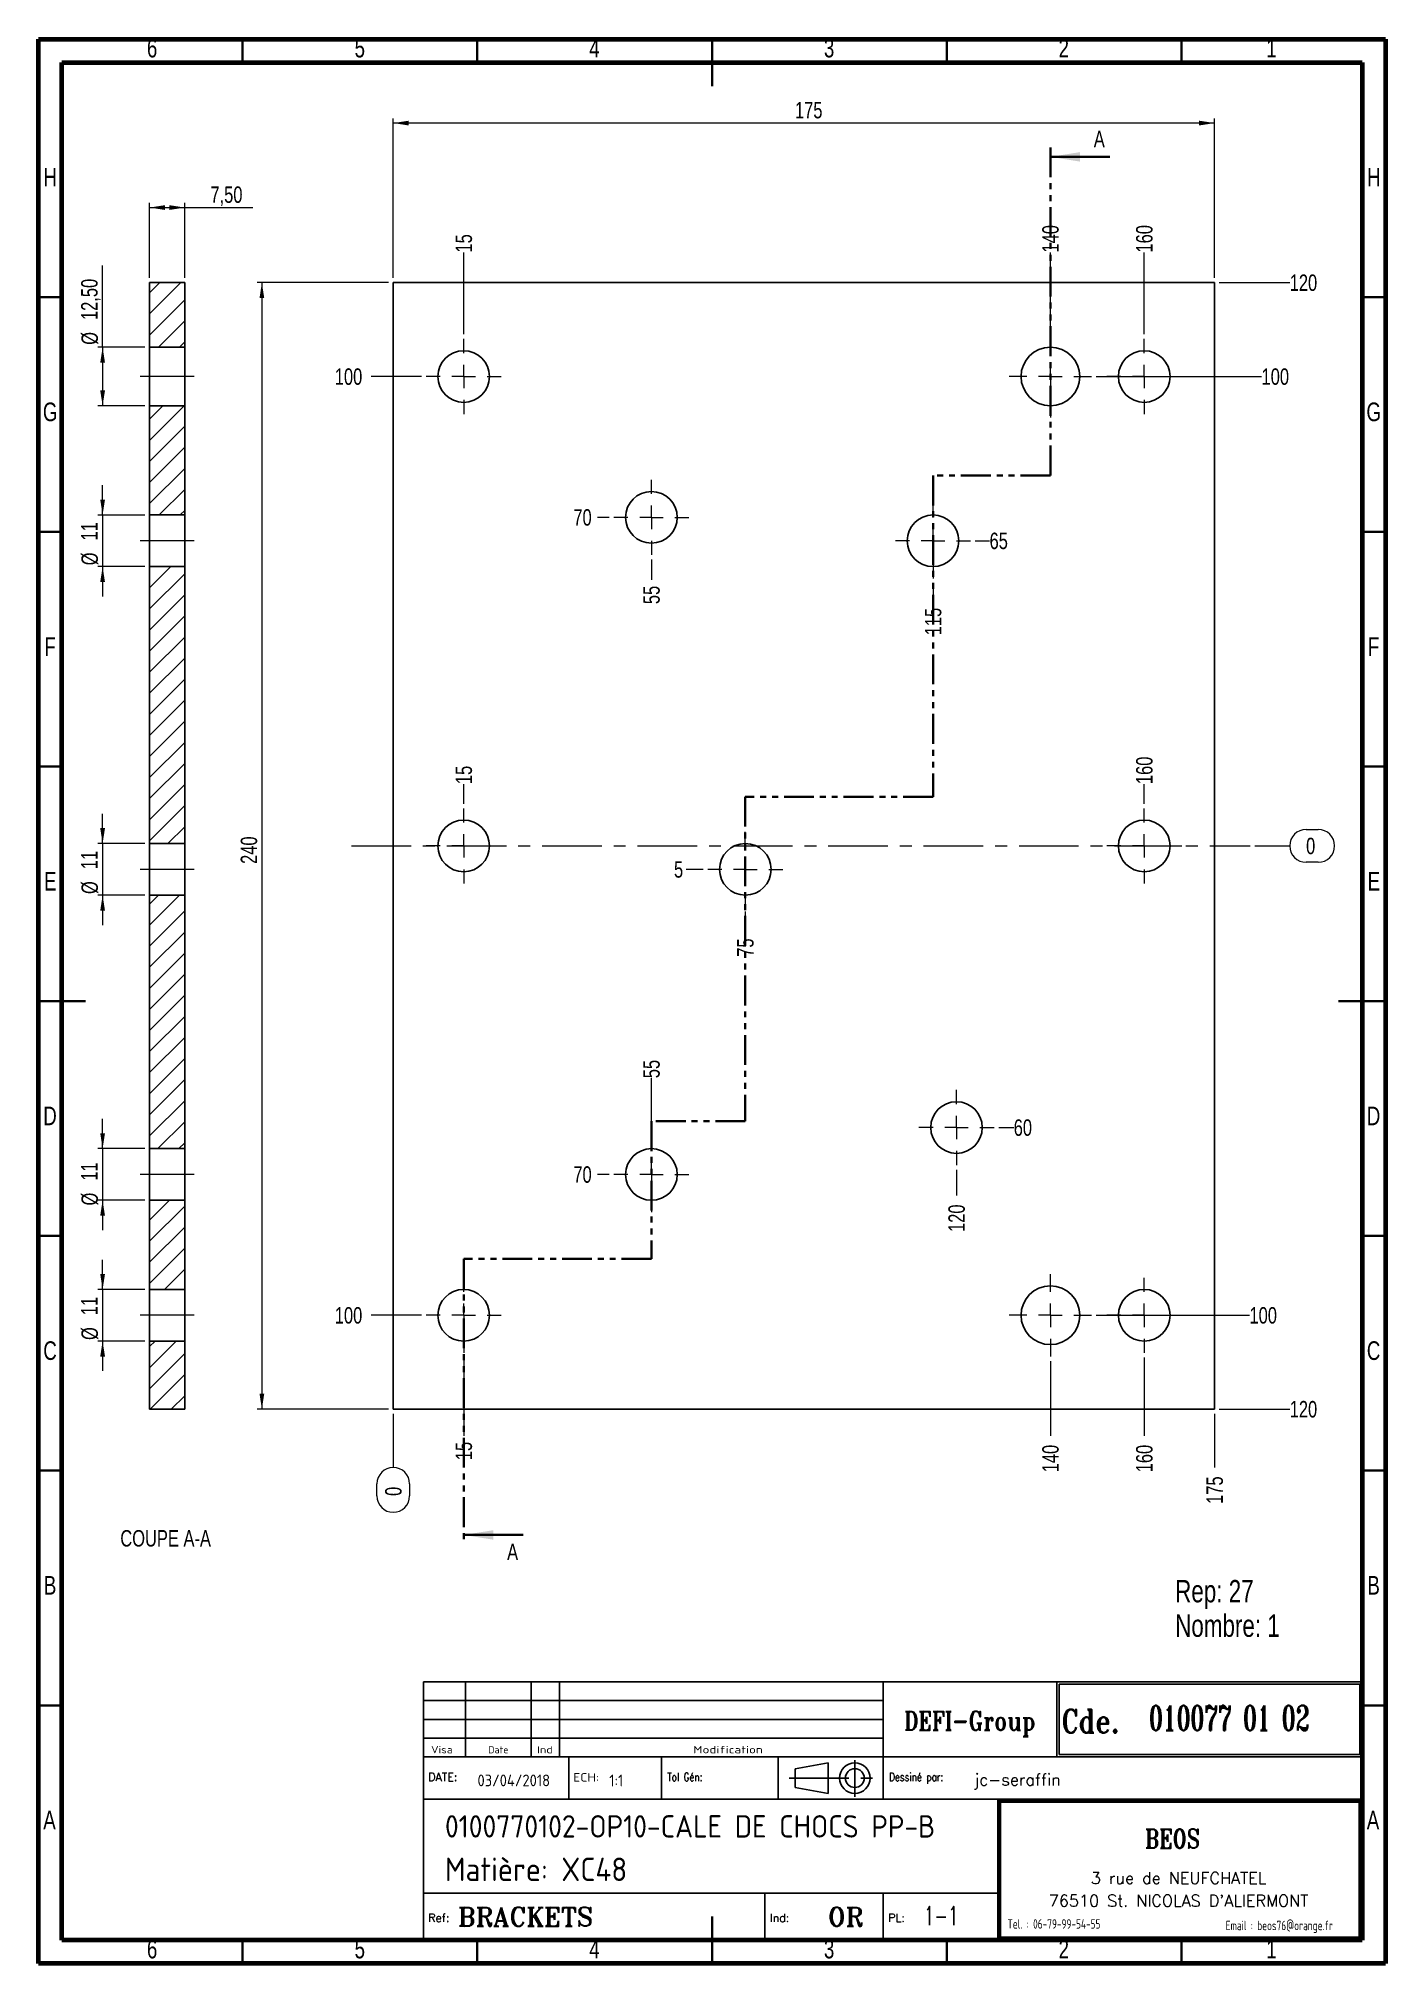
# Model space of a CAD drawing. Header units: millimetres. Extents: x 5 to 292, y 5 to 415.
import ezdxf

# ---------------------------------------------------------------- set-up
doc = ezdxf.new("R2010")
doc.units = ezdxf.units.MM
doc.linetypes.add('CENTERX2', pattern=[20.32, 12.7, -2.54, 2.54, -2.54])
doc.linetypes.add('PHANTOM', pattern=[12.7, 6.35, -1.27, 1.27, -1.27, 1.27, -1.27])
doc.layers.add('DIMENSIONS', color=176, linetype='Continuous')
doc.styles.add('SLDTEXTSTYLE0', font='ISOCP')
doc.styles.add('SLDTEXTSTYLE1', font='ROMANT', dxfattribs={"width": 0.8})
doc.styles.add('SLDTEXTSTYLE10', font='ISOCP', dxfattribs={"width": 1.385904})
doc.styles.add('SLDTEXTSTYLE11', font='ISOCP', dxfattribs={"width": 1.246461})
doc.styles.add('SLDTEXTSTYLE12', font='ROMAND')
doc.styles.add('SLDTEXTSTYLE13', font='TXT', dxfattribs={"width": 0.75})
doc.styles.add('SLDTEXTSTYLE2', font='ISOCP', dxfattribs={"width": 0.8})
doc.styles.add('SLDTEXTSTYLE3', font='ROMANS', dxfattribs={"width": 0.8})
doc.styles.add('SLDTEXTSTYLE4', font='ROMANT')
doc.styles.add('SLDTEXTSTYLE5', font='ROMANS')
doc.styles.add('SLDTEXTSTYLE6', font='ROMANT', dxfattribs={"width": 0.65})
doc.styles.add('SLDTEXTSTYLE7', font='ISOCP', dxfattribs={"width": 1.446157})
doc.styles.add('SLDTEXTSTYLE8', font='ISOCP', dxfattribs={"width": 1.294402})
doc.styles.add('SLDTEXTSTYLE9', font='ISOCP', dxfattribs={"width": 1.147311})
doc.dimstyles.new('SLDDIMSTYLE0', dxfattribs={"dimtxt": 3.5, "dimasz": 3.302, "dimexe": 0, "dimexo": 0.0625, "dimgap": 0.875, "dimtad": 0, "dimtih": 1, "dimtoh": 1, "dimdec": 0, "dimrnd": 1e-09, "dimdsep": 46, "dimtxsty": 'SLDTEXTSTYLE13', "dimblk1": 'NONE', "dimblk2": 'NONE', "dimsah": 1, "dimcen": 0.09, "dimadec": 0, "dimazin": 2, "dimtfac": 1, "dimtdec": 0, "dimtofl": 0, "dimtmove": 0, "dimatfit": 3, "dimldrblk": 'NONE', "dimfxl": 1, "dimfrac": 2, "dimtolj": 1, "dimtzin": 12, "dimarcsym": 0})
doc.dimstyles.new('SLDDIMSTYLE1', dxfattribs={"dimtxt": 3.5, "dimasz": 3.302, "dimexe": 0, "dimexo": 0.0625, "dimgap": 0.875, "dimtad": 0, "dimtih": 1, "dimtoh": 1, "dimrnd": 1e-09, "dimzin": 12, "dimdsep": 46, "dimtxsty": 'SLDTEXTSTYLE13', "dimblk1": 'NONE', "dimblk2": 'NONE', "dimsah": 1, "dimcen": 0.09, "dimadec": 0, "dimazin": 3, "dimtfac": 1, "dimtofl": 0, "dimtmove": 0, "dimatfit": 3, "dimldrblk": 'NONE', "dimfxl": 1, "dimfrac": 2, "dimtolj": 1, "dimtzin": 12, "dimarcsym": 0})
doc.dimstyles.new('SLDDIMSTYLE2', dxfattribs={"dimtxt": 3.5, "dimasz": 3.302, "dimexe": 0, "dimexo": 0.0625, "dimgap": 0.875, "dimtad": 1, "dimrnd": 1e-09, "dimzin": 12, "dimdsep": 46, "dimtxsty": 'SLDTEXTSTYLE13', "dimsah": 1, "dimcen": 0.09, "dimadec": 0, "dimazin": 3, "dimtfac": 1, "dimtofl": 0, "dimtmove": 0, "dimatfit": 3, "dimfxl": 1, "dimfrac": 2, "dimtolj": 1, "dimtzin": 12, "dimarcsym": 0})
doc.dimstyles.new('SLDDIMSTYLE3', dxfattribs={"dimtxt": 3.5, "dimasz": 3.302, "dimexe": 0, "dimexo": 0.0625, "dimgap": 0.875, "dimtad": 1, "dimrnd": 1e-09, "dimzin": 12, "dimdsep": 46, "dimtxsty": 'SLDTEXTSTYLE13', "dimsah": 1, "dimcen": 0.09, "dimadec": 0, "dimazin": 3, "dimtfac": 1, "dimtmove": 0, "dimatfit": 0, "dimfxl": 1, "dimfrac": 2, "dimtolj": 1, "dimtzin": 12, "dimarcsym": 0})

# ---------------------------------------------------------------- blocks, each defined once
blk = doc.blocks.new('SW_NOTE_0')
at = {"color": 0, "linetype": 'Continuous', "lineweight": 0, "char_height": 4.763, "attachment_point": 1, "style": 'SLDTEXTSTYLE13'}
for s, insert in [('Rep: 27', (0, 6.14)), ('Nombre: 1', (0, -1.21))]:
    blk.add_mtext(s, dxfattribs=dict(at, insert=insert))
blk = doc.blocks.new('_D')
at = {"color": 7, "linetype": 'Continuous', "lineweight": 18}
for p, q in [((275.08, 246.59), (277.67, 246.59)), ((264.19, 243.1), (271.59, 243.1)), ((277.67, 239.61), (275.08, 239.61))]:
    blk.add_line(p, q, dxfattribs=at)
for centre, start, end in [((275.08, 243.1), 90, 270), ((277.67, 243.1), 270, 90)]:
    blk.add_arc(centre, 3.49, start, end, dxfattribs=at)
at = {"color": 7, "linetype": 'Continuous', "lineweight": 18, "insert": (275.08, 244.84), "char_height": 3.5, "attachment_point": 1, "style": 'SLDTEXTSTYLE13'}
blk.add_mtext('0', dxfattribs=at)
blk = doc.blocks.new('_None')
blk = doc.blocks.new('_D_1')
at = {"color": 7, "linetype": 'Continuous', "lineweight": 18}
blk.add_line((146.59, 238.1), (142.99, 238.1), dxfattribs=at)
at = {"color": 7, "linetype": 'Continuous', "lineweight": 18, "insert": (140.4, 239.84), "char_height": 3.5, "attachment_point": 1, "style": 'SLDTEXTSTYLE13'}
blk.add_mtext('5', dxfattribs=at)
blk = doc.blocks.new('_D_2')
at = {"color": 7, "linetype": 'Continuous', "lineweight": 18}
blk.add_line((209.59, 183.1), (212.78, 183.1), dxfattribs=at)
at = {"color": 7, "linetype": 'Continuous', "lineweight": 18, "insert": (212.78, 184.84), "char_height": 3.5, "attachment_point": 1, "style": 'SLDTEXTSTYLE13'}
blk.add_mtext('60', dxfattribs=at)
blk = doc.blocks.new('_D_3')
at = {"color": 7, "linetype": 'Continuous', "lineweight": 18}
blk.add_line((126.59, 173.1), (124.13, 173.1), dxfattribs=at)
at = {"color": 7, "linetype": 'Continuous', "lineweight": 18, "insert": (118.96, 174.84), "char_height": 3.5, "attachment_point": 1, "style": 'SLDTEXTSTYLE13'}
blk.add_mtext('70', dxfattribs=at)
blk = doc.blocks.new('_D_4')
at = {"color": 7, "linetype": 'Continuous', "lineweight": 18}
blk.add_line((230.34, 143.1), (263.02, 143.1), dxfattribs=at)
at = {"color": 7, "linetype": 'Continuous', "lineweight": 18, "insert": (263.02, 144.84), "char_height": 3.5, "attachment_point": 1, "style": 'SLDTEXTSTYLE13'}
blk.add_mtext('100', dxfattribs=at)
blk = doc.blocks.new('_D_5')
at = {"color": 7, "linetype": 'Continuous', "lineweight": 18}
blk.add_line((86.59, 143.1), (75.89, 143.1), dxfattribs=at)
at = {"color": 7, "linetype": 'Continuous', "lineweight": 18, "insert": (68.13, 144.84), "char_height": 3.5, "attachment_point": 1, "style": 'SLDTEXTSTYLE13'}
blk.add_mtext('100', dxfattribs=at)
blk = doc.blocks.new('_D_6')
at = {"color": 7, "linetype": 'Continuous', "lineweight": 18}
blk.add_line((256.59, 123.1), (271.59, 123.1), dxfattribs=at)
at = {"color": 7, "linetype": 'Continuous', "lineweight": 18, "insert": (271.59, 124.84), "char_height": 3.5, "attachment_point": 1, "style": 'SLDTEXTSTYLE13'}
blk.add_mtext('120', dxfattribs=at)
blk = doc.blocks.new('_D_7')
at = {"color": 7, "linetype": 'Continuous', "lineweight": 18}
blk.add_line((204.59, 308.1), (207.64, 308.1), dxfattribs=at)
at = {"color": 7, "linetype": 'Continuous', "lineweight": 18, "insert": (207.64, 309.84), "char_height": 3.5, "attachment_point": 1, "style": 'SLDTEXTSTYLE13'}
blk.add_mtext('65', dxfattribs=at)
blk = doc.blocks.new('_D_8')
at = {"color": 7, "linetype": 'Continuous', "lineweight": 18}
blk.add_line((126.59, 313.1), (124.13, 313.1), dxfattribs=at)
at = {"color": 7, "linetype": 'Continuous', "lineweight": 18, "insert": (118.96, 314.84), "char_height": 3.5, "attachment_point": 1, "style": 'SLDTEXTSTYLE13'}
blk.add_mtext('70', dxfattribs=at)
blk = doc.blocks.new('_D_9')
at = {"color": 7, "linetype": 'Continuous', "lineweight": 18}
blk.add_line((86.59, 343.1), (75.89, 343.1), dxfattribs=at)
at = {"color": 7, "linetype": 'Continuous', "lineweight": 18, "insert": (68.13, 344.84), "char_height": 3.5, "attachment_point": 1, "style": 'SLDTEXTSTYLE13'}
blk.add_mtext('100', dxfattribs=at)
blk = doc.blocks.new('_D_10')
at = {"color": 7, "linetype": 'Continuous', "lineweight": 18}
blk.add_line((230.34, 343.1), (265.59, 343.1), dxfattribs=at)
at = {"color": 7, "linetype": 'Continuous', "lineweight": 18, "insert": (265.59, 344.84), "char_height": 3.5, "attachment_point": 1, "style": 'SLDTEXTSTYLE13'}
blk.add_mtext('100', dxfattribs=at)
blk = doc.blocks.new('_D_11')
at = {"color": 7, "linetype": 'Continuous', "lineweight": 18}
blk.add_line((256.59, 363.1), (271.59, 363.1), dxfattribs=at)
at = {"color": 7, "linetype": 'Continuous', "lineweight": 18, "insert": (271.59, 364.84), "char_height": 3.5, "attachment_point": 1, "style": 'SLDTEXTSTYLE13'}
blk.add_mtext('120', dxfattribs=at)
blk = doc.blocks.new('_D_12')
at = {"color": 7, "linetype": 'Continuous', "lineweight": 18}
for p, q in [((80.59, 122.1), (80.59, 110.68)), ((77.11, 104.61), (77.11, 107.19)), ((84.08, 107.19), (84.08, 104.61))]:
    blk.add_line(p, q, dxfattribs=at)
for centre, start, end in [((80.59, 107.19), 0, 180), ((80.59, 104.61), 180, 0)]:
    blk.add_arc(centre, 3.49, start, end, dxfattribs=at)
at = {"color": 7, "linetype": 'Continuous', "lineweight": 18, "insert": (78.86, 104.61), "char_height": 3.5, "attachment_point": 1, "rotation": 90, "style": 'SLDTEXTSTYLE13'}
blk.add_mtext('0', dxfattribs=at)
blk = doc.blocks.new('_D_13')
at = {"color": 7, "linetype": 'Continuous', "lineweight": 18}
blk.add_line((95.59, 134.1), (95.59, 117.4), dxfattribs=at)
at = {"color": 7, "linetype": 'Continuous', "lineweight": 18, "insert": (93.86, 112.23), "char_height": 3.5, "attachment_point": 1, "rotation": 90, "style": 'SLDTEXTSTYLE13'}
blk.add_mtext('15', dxfattribs=at)
blk = doc.blocks.new('_D_14')
at = {"color": 7, "linetype": 'Continuous', "lineweight": 18}
blk.add_line((95.59, 252.1), (95.59, 256.27), dxfattribs=at)
at = {"color": 7, "linetype": 'Continuous', "lineweight": 18, "insert": (93.86, 256.27), "char_height": 3.5, "attachment_point": 1, "rotation": 90, "style": 'SLDTEXTSTYLE13'}
blk.add_mtext('15', dxfattribs=at)
blk = doc.blocks.new('_D_15')
at = {"color": 7, "linetype": 'Continuous', "lineweight": 18}
blk.add_line((95.59, 352.1), (95.59, 369.52), dxfattribs=at)
at = {"color": 7, "linetype": 'Continuous', "lineweight": 18, "insert": (93.86, 369.52), "char_height": 3.5, "attachment_point": 1, "rotation": 90, "style": 'SLDTEXTSTYLE13'}
blk.add_mtext('15', dxfattribs=at)
blk = doc.blocks.new('_D_16')
at = {"color": 7, "linetype": 'Continuous', "lineweight": 18}
blk.add_line((135.59, 182.1), (135.59, 193.61), dxfattribs=at)
at = {"color": 7, "linetype": 'Continuous', "lineweight": 18, "insert": (133.86, 193.61), "char_height": 3.5, "attachment_point": 1, "rotation": 90, "style": 'SLDTEXTSTYLE13'}
blk.add_mtext('55', dxfattribs=at)
blk = doc.blocks.new('_D_17')
at = {"color": 7, "linetype": 'Continuous', "lineweight": 18}
blk.add_line((135.59, 304.1), (135.59, 299.79), dxfattribs=at)
at = {"color": 7, "linetype": 'Continuous', "lineweight": 18, "insert": (133.86, 294.61), "char_height": 3.5, "attachment_point": 1, "rotation": 90, "style": 'SLDTEXTSTYLE13'}
blk.add_mtext('55', dxfattribs=at)
blk = doc.blocks.new('_D_18')
at = {"color": 7, "linetype": 'Continuous', "lineweight": 18}
blk.add_line((155.59, 229.1), (155.59, 224.65), dxfattribs=at)
at = {"color": 7, "linetype": 'Continuous', "lineweight": 18, "insert": (153.86, 219.48), "char_height": 3.5, "attachment_point": 1, "rotation": 90, "style": 'SLDTEXTSTYLE13'}
blk.add_mtext('75', dxfattribs=at)
blk = doc.blocks.new('_D_19')
at = {"color": 7, "linetype": 'Continuous', "lineweight": 18}
blk.add_line((195.59, 299.1), (195.59, 295.73), dxfattribs=at)
at = {"color": 7, "linetype": 'Continuous', "lineweight": 18, "insert": (193.86, 287.97), "char_height": 3.5, "attachment_point": 1, "rotation": 90, "style": 'SLDTEXTSTYLE13'}
blk.add_mtext('115', dxfattribs=at)
blk = doc.blocks.new('_D_20')
at = {"color": 7, "linetype": 'Continuous', "lineweight": 18}
blk.add_line((200.59, 174.1), (200.59, 168.61), dxfattribs=at)
at = {"color": 7, "linetype": 'Continuous', "lineweight": 18, "insert": (198.86, 160.85), "char_height": 3.5, "attachment_point": 1, "rotation": 90, "style": 'SLDTEXTSTYLE13'}
blk.add_mtext('120', dxfattribs=at)
blk = doc.blocks.new('_D_21')
at = {"color": 7, "linetype": 'Continuous', "lineweight": 18}
blk.add_line((220.59, 133.35), (220.59, 117.4), dxfattribs=at)
at = {"color": 7, "linetype": 'Continuous', "lineweight": 18, "insert": (218.86, 109.65), "char_height": 3.5, "attachment_point": 1, "rotation": 90, "style": 'SLDTEXTSTYLE13'}
blk.add_mtext('140', dxfattribs=at)
blk = doc.blocks.new('_D_22')
at = {"color": 7, "linetype": 'Continuous', "lineweight": 18}
blk.add_line((220.59, 352.85), (220.59, 369.52), dxfattribs=at)
at = {"color": 7, "linetype": 'Continuous', "lineweight": 18, "insert": (218.86, 369.52), "char_height": 3.5, "attachment_point": 1, "rotation": 90, "style": 'SLDTEXTSTYLE13'}
blk.add_mtext('140', dxfattribs=at)
blk = doc.blocks.new('_D_23')
at = {"color": 7, "linetype": 'Continuous', "lineweight": 18}
blk.add_line((240.59, 134.1), (240.59, 117.4), dxfattribs=at)
at = {"color": 7, "linetype": 'Continuous', "lineweight": 18, "insert": (238.86, 109.65), "char_height": 3.5, "attachment_point": 1, "rotation": 90, "style": 'SLDTEXTSTYLE13'}
blk.add_mtext('160', dxfattribs=at)
blk = doc.blocks.new('_D_24')
at = {"color": 7, "linetype": 'Continuous', "lineweight": 18}
blk.add_line((240.59, 252.1), (240.59, 256.27), dxfattribs=at)
at = {"color": 7, "linetype": 'Continuous', "lineweight": 18, "insert": (238.86, 256.27), "char_height": 3.5, "attachment_point": 1, "rotation": 90, "style": 'SLDTEXTSTYLE13'}
blk.add_mtext('160', dxfattribs=at)
blk = doc.blocks.new('_D_25')
at = {"color": 7, "linetype": 'Continuous', "lineweight": 18}
blk.add_line((240.59, 352.1), (240.59, 369.52), dxfattribs=at)
at = {"color": 7, "linetype": 'Continuous', "lineweight": 18, "insert": (238.86, 369.52), "char_height": 3.5, "attachment_point": 1, "rotation": 90, "style": 'SLDTEXTSTYLE13'}
blk.add_mtext('160', dxfattribs=at)
blk = doc.blocks.new('_D_26')
at = {"color": 7, "linetype": 'Continuous', "lineweight": 18}
blk.add_line((255.59, 122.1), (255.59, 110.68), dxfattribs=at)
at = {"color": 7, "linetype": 'Continuous', "lineweight": 18, "insert": (253.86, 102.92), "char_height": 3.5, "attachment_point": 1, "rotation": 90, "style": 'SLDTEXTSTYLE13'}
blk.add_mtext('175', dxfattribs=at)
blk = doc.blocks.new('_D_27')
at = {"color": 7, "linetype": 'Continuous', "lineweight": 18}
for p, q in [((80.59, 364.1), (80.59, 398.1)), ((255.59, 364.1), (255.59, 398.1)), ((255.59, 397.1), (80.59, 397.1))]:
    blk.add_line(p, q, dxfattribs=at)
for points in [[(80.59, 397.1), (83.9, 396.59), (83.9, 397.61)], [(255.59, 397.1), (252.29, 397.61), (252.29, 396.59)]]:
    blk.add_solid(points, dxfattribs=at)
at = {"color": 7, "linetype": 'Continuous', "lineweight": 18, "insert": (166.18, 401.61), "char_height": 3.5, "attachment_point": 1, "style": 'SLDTEXTSTYLE13'}
blk.add_mtext('175', dxfattribs=at)
blk = doc.blocks.new('_D_28')
at = {"color": 7, "linetype": 'Continuous', "lineweight": 18}
for p, q in [((79.59, 363.1), (51.59, 363.1)), ((52.59, 363.1), (52.59, 123.1)), ((79.59, 123.1), (51.59, 123.1))]:
    blk.add_line(p, q, dxfattribs=at)
for points in [[(52.59, 363.1), (52.09, 359.8), (53.1, 359.8)], [(52.59, 123.1), (53.1, 126.4), (52.09, 126.4)]]:
    blk.add_solid(points, dxfattribs=at)
at = {"color": 7, "linetype": 'Continuous', "lineweight": 18, "insert": (48.08, 239.26), "char_height": 3.5, "attachment_point": 1, "rotation": 90, "style": 'SLDTEXTSTYLE13'}
blk.add_mtext('240', dxfattribs=at)
blk = doc.blocks.new('SW_CENTERMARKSYMBOL_0')
at = {"color": 0, "linetype": 'Continuous', "lineweight": 0}
for p, q in [((0, 5), (0, 8)), ((-5, 0), (-8, 0)), ((0, 0), (-2.5, 0)), ((0, 0), (0, 2.5)), ((0, 0), (0, -2.5)), ((0, 0), (2.5, 0)), ((5, 0), (8, 0)), ((0, -5), (0, -8))]:
    blk.add_line(p, q, dxfattribs=at)
blk = doc.blocks.new('SW_CENTERMARKSYMBOL_1')
at = {"color": 0, "linetype": 'Continuous', "lineweight": 0}
for p, q in [((0, 5), (0, 8)), ((-5, 0), (-8, 0)), ((0, 0), (-2.5, 0)), ((0, 0), (0, 2.5)), ((0, 0), (0, -2.5)), ((0, 0), (2.5, 0)), ((5, 0), (8, 0)), ((0, -5), (0, -8))]:
    blk.add_line(p, q, dxfattribs=at)
blk = doc.blocks.new('SW_CENTERMARKSYMBOL_2')
at = {"color": 0, "linetype": 'Continuous', "lineweight": 0}
for p, q in [((0, 5), (0, 8)), ((-5, 0), (-8, 0)), ((0, 0), (-2.5, 0)), ((0, 0), (0, 2.5)), ((0, 0), (0, -2.5)), ((0, 0), (2.5, 0)), ((5, 0), (8, 0)), ((0, -5), (0, -8))]:
    blk.add_line(p, q, dxfattribs=at)
blk = doc.blocks.new('SW_CENTERMARKSYMBOL_3')
at = {"color": 0, "linetype": 'Continuous', "lineweight": 0}
for p, q in [((0, 5), (0, 8)), ((-5, 0), (-8, 0)), ((0, 0), (-2.5, 0)), ((0, 0), (0, 2.5)), ((0, 0), (0, -2.5)), ((0, 0), (2.5, 0)), ((5, 0), (8, 0)), ((0, -5), (0, -8))]:
    blk.add_line(p, q, dxfattribs=at)
blk = doc.blocks.new('SW_CENTERMARKSYMBOL_4')
at = {"color": 0, "linetype": 'Continuous', "lineweight": 0}
for p, q in [((0, 5), (0, 8)), ((-5, 0), (-8, 0)), ((0, 0), (-2.5, 0)), ((0, 0), (0, 2.5)), ((0, 0), (0, -2.5)), ((0, 0), (2.5, 0)), ((5, 0), (8, 0)), ((0, -5), (0, -8))]:
    blk.add_line(p, q, dxfattribs=at)
blk = doc.blocks.new('SW_CENTERMARKSYMBOL_5')
at = {"color": 0, "linetype": 'Continuous', "lineweight": 0}
for p, q in [((0, 5), (0, 8)), ((-5, 0), (-8, 0)), ((0, 0), (-2.5, 0)), ((0, 0), (0, 2.5)), ((0, 0), (0, -2.5)), ((0, 0), (2.5, 0)), ((5, 0), (8, 0)), ((0, -5), (0, -8))]:
    blk.add_line(p, q, dxfattribs=at)
blk = doc.blocks.new('SW_CENTERMARKSYMBOL_6')
at = {"color": 0, "linetype": 'Continuous', "lineweight": 0}
for p, q in [((0, 5), (0, 8.75)), ((-5, 0), (-8.75, 0)), ((0, 0), (-2.5, 0)), ((0, 0), (0, 2.5)), ((0, 0), (0, -2.5)), ((0, 0), (2.5, 0)), ((5, 0), (8.75, 0)), ((0, -5), (0, -8.75))]:
    blk.add_line(p, q, dxfattribs=at)
blk = doc.blocks.new('SW_CENTERMARKSYMBOL_7')
at = {"color": 0, "linetype": 'Continuous', "lineweight": 0}
for p, q in [((0, 5), (0, 8)), ((-5, 0), (-8, 0)), ((0, 0), (-2.5, 0)), ((0, 0), (0, 2.5)), ((0, 0), (0, -2.5)), ((0, 0), (2.5, 0)), ((5, 0), (8, 0)), ((0, -5), (0, -8))]:
    blk.add_line(p, q, dxfattribs=at)
blk = doc.blocks.new('SW_CENTERMARKSYMBOL_8')
at = {"color": 0, "linetype": 'Continuous', "lineweight": 0}
for p, q in [((0, 5), (0, 8.75)), ((-5, 0), (-8.75, 0)), ((0, 0), (-2.5, 0)), ((0, 0), (0, 2.5)), ((0, 0), (0, -2.5)), ((0, 0), (2.5, 0)), ((5, 0), (8.75, 0)), ((0, -5), (0, -8.75))]:
    blk.add_line(p, q, dxfattribs=at)
blk = doc.blocks.new('SW_CENTERMARKSYMBOL_9')
at = {"color": 0, "linetype": 'Continuous', "lineweight": 0}
for p, q in [((0, 5), (0, 8)), ((-5, 0), (-8, 0)), ((0, 0), (-2.5, 0)), ((0, 0), (0, 2.5)), ((0, 0), (0, -2.5)), ((0, 0), (2.5, 0)), ((5, 0), (8, 0)), ((0, -5), (0, -8))]:
    blk.add_line(p, q, dxfattribs=at)
blk = doc.blocks.new('SW_CENTERMARKSYMBOL_10')
at = {"color": 0, "linetype": 'Continuous', "lineweight": 0}
for p, q in [((0, 5), (0, 8)), ((-5, 0), (-8, 0)), ((0, 0), (-2.5, 0)), ((0, 0), (0, 2.5)), ((0, 0), (0, -2.5)), ((0, 0), (2.5, 0)), ((5, 0), (8, 0)), ((0, -5), (0, -8))]:
    blk.add_line(p, q, dxfattribs=at)
blk = doc.blocks.new('SW_CENTERMARKSYMBOL_11')
at = {"color": 0, "linetype": 'Continuous', "lineweight": 0}
for p, q in [((0, 5), (0, 8)), ((-5, 0), (-8, 0)), ((0, 0), (-2.5, 0)), ((0, 0), (0, 2.5)), ((0, 0), (0, -2.5)), ((0, 0), (2.5, 0)), ((5, 0), (8, 0)), ((0, -5), (0, -8))]:
    blk.add_line(p, q, dxfattribs=at)
blk = doc.blocks.new('SW_CENTERMARKSYMBOL_12')
at = {"color": 0, "linetype": 'Continuous', "lineweight": 0}
for p, q in [((0, 5), (0, 8)), ((-5, 0), (-8, 0)), ((0, 0), (-2.5, 0)), ((0, 0), (0, 2.5)), ((0, 0), (0, -2.5)), ((0, 0), (2.5, 0)), ((5, 0), (8, 0)), ((0, -5), (0, -8))]:
    blk.add_line(p, q, dxfattribs=at)
blk = doc.blocks.new('_D_29')
at = {"color": 7, "linetype": 'Continuous', "lineweight": 18}
for p, q in [((28.66, 364.1), (28.66, 380.1)), ((28.66, 379.1), (36.16, 379.1)), ((36.16, 364.1), (36.16, 380.1)), ((36.16, 379.1), (50.69, 379.1))]:
    blk.add_line(p, q, dxfattribs=at)
for points in [[(28.66, 379.1), (31.96, 378.59), (31.96, 379.61)], [(36.16, 379.1), (32.86, 379.61), (32.86, 378.59)]]:
    blk.add_solid(points, dxfattribs=at)
at = {"color": 7, "linetype": 'Continuous', "lineweight": 18, "insert": (41.63, 383.61), "char_height": 3.5, "attachment_point": 1, "style": 'SLDTEXTSTYLE13'}
blk.add_mtext('7,50', dxfattribs=at)
blk = doc.blocks.new('_D_30')
at = {"color": 7, "linetype": 'Continuous', "lineweight": 18}
for p, q in [((18.66, 349.35), (18.66, 366.78)), ((27.66, 349.35), (17.66, 349.35)), ((18.66, 349.35), (18.66, 336.85)), ((27.66, 336.85), (17.66, 336.85))]:
    blk.add_line(p, q, dxfattribs=at)
for points in [[(18.66, 349.35), (18.15, 346.05), (19.17, 346.05)], [(18.66, 336.85), (19.17, 340.15), (18.15, 340.15)]]:
    blk.add_solid(points, dxfattribs=at)
at = {"color": 7, "linetype": 'Continuous', "lineweight": 18, "char_height": 3.5, "attachment_point": 1, "rotation": 90, "style": 'SLDTEXTSTYLE13'}
for s, insert in [('12,50', (14.09, 355.14)), ('%%c', (14.15, 349.86))]:
    blk.add_mtext(s, dxfattribs=dict(at, insert=insert))
blk = doc.blocks.new('_D_31')
at = {"color": 7, "linetype": 'Continuous', "lineweight": 18}
for p, q in [((18.66, 313.6), (18.66, 319.95)), ((27.66, 313.6), (17.66, 313.6)), ((18.66, 313.6), (18.66, 302.6)), ((27.66, 302.6), (17.66, 302.6)), ((18.66, 302.6), (18.66, 296.25))]:
    blk.add_line(p, q, dxfattribs=at)
for points in [[(18.66, 313.6), (19.17, 316.9), (18.15, 316.9)], [(18.66, 302.6), (18.15, 299.3), (19.17, 299.3)]]:
    blk.add_solid(points, dxfattribs=at)
at = {"color": 7, "linetype": 'Continuous', "lineweight": 18, "char_height": 3.5, "attachment_point": 1, "rotation": 90, "style": 'SLDTEXTSTYLE13'}
for s, insert in [('11', (14.09, 308.17)), ('%%c', (14.15, 302.89))]:
    blk.add_mtext(s, dxfattribs=dict(at, insert=insert))
blk = doc.blocks.new('_D_32')
at = {"color": 7, "linetype": 'Continuous', "lineweight": 18}
for p, q in [((18.66, 243.6), (18.66, 249.95)), ((27.66, 243.6), (17.66, 243.6)), ((18.66, 243.6), (18.66, 232.6)), ((27.66, 232.6), (17.66, 232.6)), ((18.66, 232.6), (18.66, 226.25))]:
    blk.add_line(p, q, dxfattribs=at)
for points in [[(18.66, 243.6), (19.17, 246.9), (18.15, 246.9)], [(18.66, 232.6), (18.15, 229.3), (19.17, 229.3)]]:
    blk.add_solid(points, dxfattribs=at)
at = {"color": 7, "linetype": 'Continuous', "lineweight": 18, "char_height": 3.5, "attachment_point": 1, "rotation": 90, "style": 'SLDTEXTSTYLE13'}
for s, insert in [('11', (14.09, 238.13)), ('%%c', (14.15, 232.85))]:
    blk.add_mtext(s, dxfattribs=dict(at, insert=insert))
blk = doc.blocks.new('_D_33')
at = {"color": 7, "linetype": 'Continuous', "lineweight": 18}
for p, q in [((18.66, 178.6), (18.66, 184.95)), ((27.66, 178.6), (17.66, 178.6)), ((18.66, 178.6), (18.66, 167.6)), ((27.66, 167.6), (17.66, 167.6)), ((18.66, 167.6), (18.66, 161.25))]:
    blk.add_line(p, q, dxfattribs=at)
for points in [[(18.66, 178.6), (19.17, 181.9), (18.15, 181.9)], [(18.66, 167.6), (18.15, 164.3), (19.17, 164.3)]]:
    blk.add_solid(points, dxfattribs=at)
at = {"color": 7, "linetype": 'Continuous', "lineweight": 18, "char_height": 3.5, "attachment_point": 1, "rotation": 90, "style": 'SLDTEXTSTYLE13'}
for s, insert in [('11', (14.09, 171.77)), ('%%c', (14.15, 166.49))]:
    blk.add_mtext(s, dxfattribs=dict(at, insert=insert))
blk = doc.blocks.new('_D_34')
at = {"color": 7, "linetype": 'Continuous', "lineweight": 18}
for p, q in [((18.66, 148.6), (18.66, 154.95)), ((27.66, 148.6), (17.66, 148.6)), ((18.66, 148.6), (18.66, 137.6)), ((27.66, 137.6), (17.66, 137.6)), ((18.66, 137.6), (18.66, 131.25))]:
    blk.add_line(p, q, dxfattribs=at)
for points in [[(18.66, 148.6), (19.17, 151.9), (18.15, 151.9)], [(18.66, 137.6), (18.15, 134.3), (19.17, 134.3)]]:
    blk.add_solid(points, dxfattribs=at)
at = {"color": 7, "linetype": 'Continuous', "lineweight": 18, "char_height": 3.5, "attachment_point": 1, "rotation": 90, "style": 'SLDTEXTSTYLE13'}
for s, insert in [('11', (14.09, 143.11)), ('%%c', (14.15, 137.84))]:
    blk.add_mtext(s, dxfattribs=dict(at, insert=insert))

msp = doc.modelspace()

# ---------------------------------------------------------------- hatches: boundary and pattern name
at = {"linetype": 'Continuous', "lineweight": 18}
h = msp.add_hatch(dxfattribs=at)
h.set_pattern_fill('ANSI31', style=0)
h.paths.add_polyline_path([(36.16, 363.102), (28.66, 363.102), (28.66, 349.352), (36.16, 349.352)], flags=0)
h = msp.add_hatch(dxfattribs=at)
h.set_pattern_fill('ANSI31', style=0)
h.paths.add_polyline_path([(36.16, 336.852), (28.66, 336.852), (28.66, 313.602), (36.16, 313.602)], flags=0)
h = msp.add_hatch(dxfattribs=at)
h.set_pattern_fill('ANSI31', style=0)
h.paths.add_polyline_path([(36.16, 302.602), (28.66, 302.602), (28.66, 243.602), (36.16, 243.602)], flags=0)
h = msp.add_hatch(dxfattribs=at)
h.set_pattern_fill('ANSI31', style=0)
h.paths.add_polyline_path([(36.16, 232.602), (28.66, 232.602), (28.66, 178.602), (36.16, 178.602)], flags=0)
h = msp.add_hatch(dxfattribs=at)
h.set_pattern_fill('ANSI31', style=0)
h.paths.add_polyline_path([(36.16, 167.602), (28.66, 167.602), (28.66, 148.602), (36.16, 148.602)], flags=0)
h = msp.add_hatch(dxfattribs=at)
h.set_pattern_fill('ANSI31', style=0)
h.paths.add_polyline_path([(28.66, 123.102), (36.16, 123.102), (36.16, 137.602), (28.66, 137.602)], flags=0)

# ---------------------------------------------------------------- linework, layer by layer
at = {"color": 7, "linetype": 'Continuous', "lineweight": 70}
for p, q in [((5, 5), (5, 415)), ((5, 415), (292, 415)), ((292, 415), (292, 5)), ((10, 10), (10, 410)), ((10, 410), (287, 410)), ((287, 410), (287, 10)), ((287, 10), (10, 10)), ((292, 5), (5, 5))]:
    msp.add_line(p, q, dxfattribs=at)
at = {"color": 7, "linetype": 'Continuous', "lineweight": 35}
for p, q in [((48.5, 410), (48.5, 415)), ((98.5, 410), (98.5, 415)), ((148.5, 415.001), (148.5, 404.999)), ((148.5, 410), (148.5, 415)), ((198.5, 410), (198.5, 415)), ((248.5, 410), (248.5, 415)), ((233.294, 389.902), (220.594, 389.902)), ((10, 360), (5, 360)), ((287, 360), (292, 360)), ((10, 310), (5, 310)), ((287, 310), (292, 310)), ((10, 260), (5, 260)), ((287, 260), (292, 260)), ((4.999, 210), (15.001, 210)), ((10, 210), (5, 210)), ((292.001, 210), (281.999, 210)), ((287, 210), (292, 210)), ((10, 160), (5, 160)), ((287, 160), (292, 160)), ((10, 110), (5, 110)), ((287, 110), (292, 110)), ((108.294, 96.302), (95.594, 96.302)), ((10, 60), (5, 60)), ((287, 60), (292, 60)), ((148.5, 4.999), (148.5, 15.001)), ((48.5, 10), (48.5, 5)), ((98.5, 10), (98.5, 5)), ((148.5, 10), (148.5, 5)), ((198.5, 10), (198.5, 5)), ((248.5, 10), (248.5, 5))]:
    msp.add_line(p, q, dxfattribs=at)
at = {"color": 7, "linetype": 'PHANTOM', "lineweight": 35}
for p, q in [((220.594, 391.902), (220.594, 322.009)), ((220.594, 322.009), (195.594, 322.009)), ((195.594, 322.009), (195.594, 253.576)), ((195.594, 253.576), (155.594, 253.576)), ((155.594, 253.576), (155.594, 184.446)), ((155.594, 184.446), (135.594, 184.446)), ((135.594, 184.446), (135.594, 155.118)), ((135.594, 155.118), (95.594, 155.118)), ((95.594, 155.118), (95.594, 94.302))]:
    msp.add_line(p, q, dxfattribs=at)
at = {"color": 7, "linetype": 'Continuous', "lineweight": 25}
for p, q in [((28.66, 363.102), (28.66, 349.352)), ((28.66, 363.102), (36.16, 363.102)), ((36.16, 363.102), (36.16, 349.352)), ((255.594, 363.102), (80.594, 363.102)), ((80.594, 363.102), (80.594, 123.102)), ((255.594, 123.102), (255.594, 363.102)), ((36.16, 349.352), (28.66, 349.352)), ((28.66, 349.352), (28.66, 336.852)), ((36.16, 349.352), (36.16, 336.852)), ((28.66, 336.852), (28.66, 313.602)), ((28.66, 336.852), (36.16, 336.852)), ((36.16, 336.852), (36.16, 313.602)), ((36.16, 313.602), (28.66, 313.602)), ((28.66, 313.602), (28.66, 302.602)), ((36.16, 313.602), (36.16, 302.602)), ((28.66, 302.602), (28.66, 243.602)), ((28.66, 302.602), (36.16, 302.602)), ((36.16, 302.602), (36.16, 243.602)), ((36.16, 243.602), (28.66, 243.602)), ((28.66, 243.602), (28.66, 232.602)), ((36.16, 243.602), (36.16, 232.602)), ((28.66, 232.602), (36.16, 232.602)), ((28.66, 232.602), (28.66, 178.602)), ((36.16, 232.602), (36.16, 178.602)), ((36.16, 178.602), (28.66, 178.602)), ((28.66, 178.602), (28.66, 167.602)), ((36.16, 178.602), (36.16, 167.602)), ((28.66, 167.602), (28.66, 148.602)), ((28.66, 167.602), (36.16, 167.602)), ((36.16, 167.602), (36.16, 148.602)), ((36.16, 148.602), (28.66, 148.602)), ((28.66, 148.602), (28.66, 137.602)), ((36.16, 148.602), (36.16, 137.602)), ((28.66, 137.602), (28.66, 123.102)), ((28.66, 137.602), (36.16, 137.602)), ((36.16, 137.602), (36.16, 123.102)), ((36.16, 123.102), (28.66, 123.102)), ((80.594, 123.102), (255.594, 123.102))]:
    msp.add_line(p, q, dxfattribs=at)
at = {"color": 7, "linetype": 'CENTERX2', "lineweight": 18}
for p, q in [((38.16, 343.102), (26.66, 343.102)), ((38.16, 308.102), (26.66, 308.102)), ((71.674, 243.102), (263.185, 243.102)), ((38.16, 238.102), (26.66, 238.102)), ((38.16, 173.102), (26.66, 173.102)), ((38.16, 143.102), (26.66, 143.102))]:
    msp.add_line(p, q, dxfattribs=at)
at = {"color": 7, "linetype": 'Continuous', "lineweight": 25}
for centre, radius in [((220.594, 343.102), 6.25), ((95.594, 343.102), 5.5), ((240.594, 343.102), 5.5), ((135.594, 313.102), 5.5), ((195.594, 308.102), 5.5), ((95.594, 243.102), 5.5), ((240.594, 243.102), 5.5), ((155.594, 238.102), 5.5), ((200.594, 183.102), 5.5), ((135.594, 173.102), 5.5), ((95.594, 143.102), 5.5), ((220.594, 143.102), 6.25), ((240.594, 143.102), 5.5)]:
    msp.add_circle(centre, radius, dxfattribs=at)
at = {"color": 7, "linetype": 'Continuous', "lineweight": 35}
for points in [[(220.594, 389.902), (226.944, 388.886), (226.944, 390.918)], [(95.594, 96.302), (101.944, 95.286), (101.944, 97.318)]]:
    msp.add_solid(points, dxfattribs=at)
at = {"layer": 'DIMENSIONS', "color": 3}
for p, q in [((185, 65), (87, 65)), ((96, 49), (96, 65)), ((110, 49), (110, 65)), ((116, 49), (116, 65)), ((87, 61), (185, 61)), ((185, 57), (87, 57)), ((87, 53), (185, 53))]:
    msp.add_line(p, q, dxfattribs=at)
at = {"layer": 'DIMENSIONS', "color": 6}
for p, q in [((87, 65), (87, 10)), ((287, 10), (287, 65)), ((287, 40), (209.384, 40)), ((209.384, 40), (209.384, 10)), ((286.8, 39.8), (209.584, 39.8)), ((209.584, 39.8), (209.584, 10.2)), ((286.6, 39.6), (209.784, 39.6)), ((209.784, 39.6), (209.784, 10.4)), ((286.4, 39.4), (209.984, 39.4)), ((209.984, 39.4), (209.984, 10.6)), ((286.4, 10.6), (286.4, 39.4)), ((286.6, 10.4), (286.6, 39.6)), ((286.8, 10.2), (286.8, 39.8)), ((87, 10), (287, 10)), ((209.584, 10.2), (286.8, 10.2)), ((209.784, 10.4), (286.6, 10.4)), ((209.984, 10.6), (286.4, 10.6))]:
    msp.add_line(p, q, dxfattribs=at)
at = {"layer": 'DIMENSIONS', "color": 1}
for p, q in [((287, 65), (185, 65)), ((185, 49), (185, 65)), ((222, 49), (222, 65)), ((222.5, 49.5), (222.5, 64.5)), ((222.5, 64.5), (286.5, 64.5)), ((286.5, 64.5), (286.5, 49.5)), ((286.5, 49.5), (222.5, 49.5)), ((87, 49), (287, 49)), ((118, 49), (118, 40)), ((137.731, 49), (137.731, 40)), ((162.62, 49), (162.62, 40)), ((185, 49), (185, 40)), ((209.384, 40), (87, 40)), ((209.384, 20), (87, 20)), ((159.792, 20), (159.792, 10)), ((185, 20), (185, 10))]:
    msp.add_line(p, q, dxfattribs=at)
at = {"layer": 'DIMENSIONS'}
for p, q in [((222.5, 49.5), (222.5, 64.5)), ((222.5, 64.5), (286.5, 64.5)), ((286.5, 64.5), (286.5, 49.5)), ((286.5, 49.5), (222.5, 49.5))]:
    msp.add_line(p, q, dxfattribs=at)
at = {"layer": 'DIMENSIONS', "color": 7}
for p, q in [((173.244, 47.75), (166.244, 46.5)), ((166.244, 46.5), (166.244, 42.5)), ((173.244, 41.25), (173.244, 47.75)), ((166.244, 42.5), (173.244, 41.25))]:
    msp.add_line(p, q, dxfattribs=at)
at = {"layer": 'DIMENSIONS', "color": 3, "linetype": 'CENTERX2'}
for p, q in [((178.934, 48.348), (178.934, 40.513)), ((164.946, 44.5), (183.201, 44.5))]:
    msp.add_line(p, q, dxfattribs=at)
at = {"layer": 'DIMENSIONS', "color": 7}
for radius in [3.25, 2]:
    msp.add_circle((178.934, 44.5), radius, dxfattribs=at)

# ---------------------------------------------------------------- block references
at = {"color": 7, "linetype": 'Continuous', "lineweight": 0}
for name, p in [('SW_CENTERMARKSYMBOL_5', (95.594, 343.102)), ('SW_CENTERMARKSYMBOL_6', (220.594, 343.102)), ('SW_CENTERMARKSYMBOL_12', (240.594, 343.102)), ('SW_CENTERMARKSYMBOL_0', (135.594, 313.102)), ('SW_CENTERMARKSYMBOL_4', (195.594, 308.102)), ('SW_CENTERMARKSYMBOL_10', (95.594, 243.102)), ('SW_CENTERMARKSYMBOL_11', (240.594, 243.102)), ('SW_CENTERMARKSYMBOL_1', (155.594, 238.102)), ('SW_CENTERMARKSYMBOL_2', (200.594, 183.102)), ('SW_CENTERMARKSYMBOL_3', (135.594, 173.102)), ('SW_CENTERMARKSYMBOL_8', (220.594, 143.102)), ('SW_CENTERMARKSYMBOL_9', (95.594, 143.102)), ('SW_CENTERMARKSYMBOL_7', (240.594, 143.102)), ('SW_NOTE_0', (247.18, 80.567))]:
    msp.add_blockref(name, p, dxfattribs=at)

# ---------------------------------------------------------------- texts
at = {"color": 7, "linetype": 'Continuous', "lineweight": 0, "attachment_point": 2, "style": 'SLDTEXTSTYLE13'}
for s, insert, char_height in [('6', (29.21, 415.06), 3.969), ('5', (73.46, 415.06), 3.969), ('4', (123.46, 415.06), 3.969), ('3', (173.46, 415.06), 3.969), ('2', (223.46, 415.06), 3.969), ('1', (267.71, 415.06), 3.969), ('H', (7.49, 387.56), 3.969), ('H', (289.49, 387.56), 3.969), ('G', (7.487, 337.56), 3.969), ('G', (289.487, 337.56), 3.969), ('F', (7.458, 287.56), 3.969), ('F', (289.458, 287.56), 3.969), ('E', (7.508, 237.56), 3.969), ('E', (289.508, 237.56), 3.969), ('D', (7.453, 187.56), 3.969), ('D', (289.453, 187.56), 3.969), ('C', (7.459, 137.56), 3.969), ('C', (289.459, 137.56), 3.969), ('COUPE A-A', (32.085, 97.338), 3.5), ('B', (7.471, 87.56), 3.969), ('B', (289.471, 87.56), 3.969), ('A', (7.34, 37.56), 3.969), ('A', (289.34, 37.56), 3.969), ('6', (29.21, 10.06), 3.969), ('5', (73.46, 10.06), 3.969), ('4', (123.46, 10.06), 3.969), ('3', (173.46, 10.06), 3.969), ('2', (223.46, 10.06), 3.969), ('1', (267.71, 10.06), 3.969)]:
    msp.add_mtext(s, dxfattribs=dict(at, insert=insert, char_height=char_height))
at = {"color": 7, "linetype": 'Continuous', "char_height": 3.5, "attachment_point": 1, "style": 'SLDTEXTSTYLE13'}
for insert in [(229.847, 395.455), (104.847, 94.453)]:
    msp.add_mtext('A', dxfattribs=dict(at, insert=insert))
at = {"layer": 'DIMENSIONS'}
for s, insert, char_height, attachment_point, style in [('DEFI-Group', (203.42, 58.701), 4, 2, 'SLDTEXTSTYLE1'), ('Cde.', (223, 59.126), 5, 1, 'SLDTEXTSTYLE1'), ('010077 01 02', (241.602, 59.94), 5.29167, 1, 'SLDTEXTSTYLE6'), ('Visa', (88.655, 51.348), 1.5671, 1, 'SLDTEXTSTYLE11'), ('Date', (100.824, 51.283), 1.4924, 1, 'SLDTEXTSTYLE9'), ('Ind', (111.254, 51.283), 1.4924, 1, 'SLDTEXTSTYLE10'), ('Modification', (144.489, 51.348), 1.56705, 1, 'SLDTEXTSTYLE7'), ('DATE:', (88.034, 45.598), 1.7277, 1, 'SLDTEXTSTYLE5'), ('03/04/2018', (98.533, 45.253), 2.5, 1, 'SLDTEXTSTYLE0'), ('ECH:', (118.911, 45.56), 1.8141, 1, 'SLDTEXTSTYLE8'), ('1:1', (126.62, 45.24), 2.5, 1, 'SLDTEXTSTYLE0'), ('Tol Gén:', (138.952, 45.598), 1.7277, 1, 'SLDTEXTSTYLE3'), ('Dessiné par:', (186.221, 45.598), 1.72768, 1, 'SLDTEXTSTYLE3'), ('jc-seraffin', (204.355, 45.42), 2.5, 1, 'SLDTEXTSTYLE4'), ('0100770102-OP10-CALE DE CHOCS PP-B', (91.603, 36.596), 4.7625, 1, 'SLDTEXTSTYLE0'), ('BEOS', (246.571, 33.595), 4, 2, 'SLDTEXTSTYLE1'), ('Matière: XC48', (91.603, 27.564), 5, 1, 'SLDTEXTSTYLE0'), ('3 rue de NEUFCHATEL', (247.909, 24.448), 2.5, 2, 'SLDTEXTSTYLE12'), ('BRACKETS', (94.337, 16.951), 4, 1, 'SLDTEXTSTYLE4'), ('OR', (173.194, 16.951), 4, 1, 'SLDTEXTSTYLE4'), ('1-1', (193.651, 17.173), 4, 1, 'SLDTEXTSTYLE6'), ("76510 St. NICOLAS D'ALIERMONT", (247.903, 19.623), 2.5, 2, 'SLDTEXTSTYLE12'), ('Ref:', (88.034, 15.598), 1.7277, 1, 'SLDTEXTSTYLE5'), ('Ind:', (160.826, 15.598), 1.7277, 1, 'SLDTEXTSTYLE5'), ('PL:', (186.034, 15.598), 1.7277, 1, 'SLDTEXTSTYLE5'), ('Tel. : 06-79-99-54-55', (221.36, 14.429), 2, 2, 'SLDTEXTSTYLE2'), ('Email : beos76@orange.fr', (269.372, 14.097), 2, 2, 'SLDTEXTSTYLE2')]:
    msp.add_mtext(s, dxfattribs=dict(at, insert=insert, char_height=char_height, attachment_point=attachment_point, style=style))

# ---------------------------------------------------------------- dimensions: what is measured, and where the dimension line sits
at = {"color": 7, "linetype": 'Continuous', "lineweight": 18}
for base, p1, p2, picture, middle in [((80.594, 397.102), (255.594, 363.102), (80.594, 363.102), '_D_27', (170.057, 397.102)), ((36.16, 379.102), (28.66, 363.102), (36.16, 363.102), '_D_29', (46.16, 379.102))]:
    dim = msp.add_linear_dim(base=base, p1=p1, p2=p2, dimstyle='SLDDIMSTYLE2', dxfattribs=at)
    dim.commit()
    dim.dimension.update_dxf_attribs({"geometry": picture, "text_midpoint": middle, "dimtype": 160})
for feature_location, offset, dtype, origin, dimstyle, picture, middle in [((220.594, 351.852), (0, 17.664), 1, (80.594, 123.102), 'SLDDIMSTYLE1', '_D_22', (220.594, 373.395)), ((240.594, 351.102), (0, 18.414), 1, (80.594, 123.102), 'SLDDIMSTYLE1', '_D_25', (240.594, 373.395)), ((95.594, 351.102), (0, 18.414), 1, (80.594, 123.102), 'SLDDIMSTYLE1', '_D_15', (95.594, 372.102)), ((255.594, 363.102), (16, 0), 0, (263.185, 243.102), 'SLDDIMSTYLE1', '_D_11', (275.473, 363.102)), ((87.594, 343.102), (-11.708, 0), 0, (263.185, 243.102), 'SLDDIMSTYLE1', '_D_9', (72.007, 343.102)), ((229.344, 343.102), (36.25, 0), 0, (263.185, 243.102), 'SLDDIMSTYLE1', '_D_10', (269.473, 343.102)), ((127.594, 313.102), (-3.465, 0), 0, (263.185, 243.102), 'SLDDIMSTYLE1', '_D_8', (121.543, 313.102)), ((203.594, 308.102), (4.041, 0), 0, (263.185, 243.102), 'SLDDIMSTYLE1', '_D_7', (210.222, 308.102)), ((135.594, 305.102), (0, -5.316), 1, (80.594, 123.102), 'SLDDIMSTYLE1', '_D_17', (135.594, 297.2)), ((195.594, 300.102), (0, -4.37), 1, (80.594, 123.102), 'SLDDIMSTYLE1', '_D_19', (195.594, 291.853)), ((240.594, 251.102), (0, 5.17), 1, (80.594, 123.102), 'SLDDIMSTYLE1', '_D_24', (240.594, 260.151)), ((95.594, 251.102), (0, 5.17), 1, (80.594, 123.102), 'SLDDIMSTYLE1', '_D_14', (95.594, 258.858)), ((263.185227398, 243.102144861), (8.409013608, 0), 0, (263.185227398, 243.102144861), 'SLDDIMSTYLE0', '_D', (276.376358909, 243.102144861)), ((87.594, 143.102), (-11.708, 0), 0, (263.185, 243.102), 'SLDDIMSTYLE1', '_D_5', (72.007, 143.102)), ((127.594, 173.102), (-3.465, 0), 0, (263.185, 243.102), 'SLDDIMSTYLE1', '_D_3', (121.543, 173.102)), ((147.594, 238.102), (-4.609, 0), 0, (263.185, 243.102), 'SLDDIMSTYLE1', '_D_1', (141.692, 238.102)), ((208.594, 183.102), (4.184, 0), 0, (263.185, 243.102), 'SLDDIMSTYLE1', '_D_2', (215.364, 183.102)), ((229.344, 143.102), (33.679, 0), 0, (263.185, 243.102), 'SLDDIMSTYLE1', '_D_4', (266.902, 143.102)), ((255.594, 123.102), (16, 0), 0, (263.185, 243.102), 'SLDDIMSTYLE1', '_D_6', (275.473, 123.102)), ((155.594, 230.102), (0, -5.452), 1, (80.594, 123.102), 'SLDDIMSTYLE1', '_D_18', (155.594, 222.064)), ((135.594, 181.102), (0, 12.512), 1, (80.594, 123.102), 'SLDDIMSTYLE1', '_D_16', (135.594, 196.2)), ((200.594, 175.102), (0, -6.495), 1, (80.594, 123.102), 'SLDDIMSTYLE1', '_D_20', (200.594, 164.728)), ((95.594, 135.102), (0, -17.698), 1, (80.594, 123.102), 'SLDDIMSTYLE1', '_D_13', (95.594, 114.818)), ((240.594, 135.102), (0, -17.698), 1, (80.594, 123.102), 'SLDDIMSTYLE1', '_D_23', (240.594, 113.525)), ((220.594, 134.352), (0, -16.948), 1, (80.594, 123.102), 'SLDDIMSTYLE1', '_D_21', (220.594, 113.525)), ((80.594241005, 123.102144861), (0, -12.421422021), 1, (80.594241005, 123.102144861), 'SLDDIMSTYLE0', '_D_12', (80.594241005, 105.898604937)), ((255.594, 123.102), (0, -12.421), 1, (80.594, 123.102), 'SLDDIMSTYLE1', '_D_26', (255.594, 106.802))]:
    dim = msp.add_ordinate_dim(feature_location=feature_location, offset=offset, dtype=dtype, origin=origin, dimstyle=dimstyle, dxfattribs=at)
    dim.commit()
    dim.dimension.update_dxf_attribs({"geometry": picture, "text_midpoint": middle})
for base, p1, p2, dimstyle, picture, middle in [((18.66, 336.852), (28.66, 349.352), (28.66, 336.852), 'SLDDIMSTYLE2', '_D_30', (18.66, 358.318)), ((18.66, 302.602), (28.66, 313.602), (28.66, 302.602), 'SLDDIMSTYLE3', '_D_31', (18.66, 308.116)), ((18.66, 232.602), (28.66, 243.602), (28.66, 232.602), 'SLDDIMSTYLE3', '_D_32', (18.66, 238.078)), ((18.66, 167.602), (28.66, 178.602), (28.66, 167.602), 'SLDDIMSTYLE3', '_D_33', (18.66, 171.714)), ((18.66, 137.602), (28.66, 148.602), (28.66, 137.602), 'SLDDIMSTYLE3', '_D_34', (18.66, 143.062))]:
    dim = msp.add_linear_dim(base=base, p1=p1, p2=p2, angle=90, text='%%c<>', dimstyle=dimstyle, dxfattribs=at)
    dim.commit()
    dim.dimension.update_dxf_attribs({"geometry": picture, "text_midpoint": middle, "dimtype": 160})
dim = msp.add_linear_dim(base=(52.594, 123.102), p1=(80.594, 363.102), p2=(80.594, 123.102), angle=90, dimstyle='SLDDIMSTYLE2', dxfattribs=at)
dim.commit()
dim.dimension.update_dxf_attribs({"geometry": '_D_28', "text_midpoint": (52.594, 243.138), "dimtype": 160})

doc.saveas('drawing.dxf')
